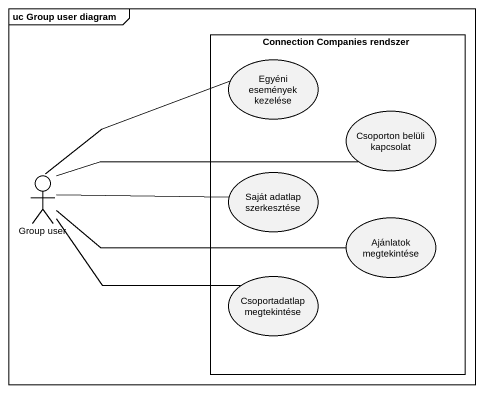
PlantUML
@startuml
mainframe uc Group user diagram
rectangle "Connection Companies rendszer" as Connection_Companies {
  usecase "Egyéni események kezelése" as Egyéni_események_kezelése
  usecase "Csoporton belüli kapcsolat" as Csoporton_belüli_kapcsolat
  usecase "Saját adatlap szerkesztése" as Saját_adatlap_szerkesztése
  usecase "Ajánlatok megtekintése" as Ajánlatok_megtekintése
  usecase "Csoportadatlap megtekintése" as Csoportadatlap_megtekintése
}
actor "Group user" as Group_user
Group_user -right- Egyéni_események_kezelése
Group_user -right- Csoporton_belüli_kapcsolat
Group_user -right- Saját_adatlap_szerkesztése
Group_user -right- Ajánlatok_megtekintése
Group_user -right- Csoportadatlap_megtekintése
@enduml
